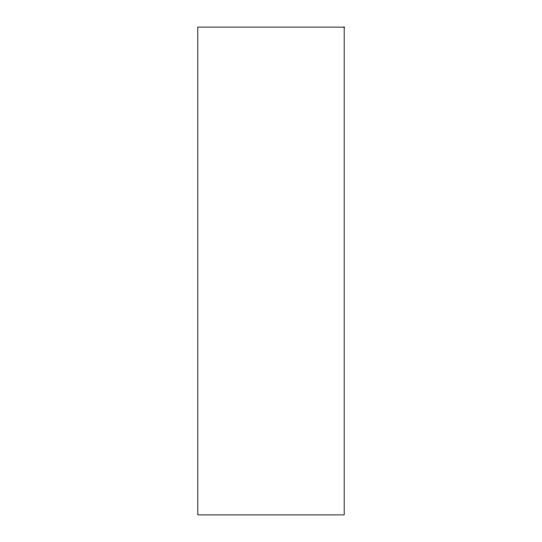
<?xml version="1.0" encoding="UTF-8"?>
<svg xmlns="http://www.w3.org/2000/svg" width="542" height="542" viewBox="0 0 542 542"><rect width="100%" height="100%" fill="white"/><g stroke="black" fill="none" stroke-linecap="round" stroke-linejoin="round"><path stroke-width="0.81" d="M344.17 27.1L197.83 27.1L197.83 514.9L344.17 514.9L344.17 27.1"/></g></svg>
